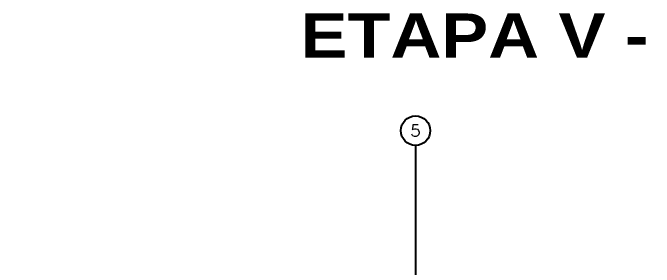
# Model space of a CAD drawing. Extents: x 226317 to 226469, y 8188101 to 8188260.
# Drawn here: x 226367.06 to 226377.99, y 8188211.38 to 8188215.71 of the extents above; entities that cross this region are included whole.
import ezdxf
from ezdxf.enums import TextEntityAlignment as Align

# ---------------------------------------------------------------- set-up
doc = ezdxf.new("R2010")
doc.units = 0
doc.header["$LTSCALE"] = 15
for name, pattern in [('HIDDEN2', [0.1875, 0.125, -0.0625]), ('PHANTOM', [2.5, 1.25, -0.25, 0.25, -0.25, 0.25, -0.25]), ('PHANTOM2', [1.25, 0.625, -0.125, 0.125, -0.125, 0.125, -0.125])]:
    doc.linetypes.add(name, pattern=pattern)
doc.layers.get('0').update_dxf_attribs({"color": 250})
for name, color, linetype in [('A-EJES', 250, 'PHANTOM'), ('A-ESTRUCTURA-HATCH', 250, 'Continuous'), ('A-PROYECCIONES', 250, 'HIDDEN2'), ('L11 Borde Laminas y Ejes', 150, 'Continuous')]:
    doc.layers.add(name, color=color, linetype=linetype)
doc.styles.add('R160-75', font='ariblk.ttf', dxfattribs={"height": 0.6})
doc.styles.add('ROMANS', font='romans.shx', dxfattribs={"width": 0.8})

# ---------------------------------------------------------------- blocks, each defined once
blk = doc.blocks.new('EST P1')
at = {"layer": 'A-ESTRUCTURA-HATCH'}
h = blk.add_hatch(dxfattribs=at)
h.set_pattern_fill('ANSI31', color=256, scale=0.02)
h.set_pattern_definition([(45, (-226392.07709, -8188203.05961), (-0.04490128060535, 0.04490128060535), [])])
h.paths.add_polyline_path([(-3.61, 5.05), (-3.61, 4.85), (-44.785, 4.85), (-44.785, -0.15), (-46.99, -0.15), (-46.99, -11.15), (-3.61, -11.15), (-3.61, -11.4), (-47.24, -11.4), (-47.24, 0.15), (-45.035, 0.15), (-45.035, 5.05)])
h.paths.add_polyline_path([(5.876, 4.85), (5.876, 5.05), (35.53, 5.05), (35.53, 4.85)])
h.paths.add_polyline_path([(47.915, 5.05), (35.58, 5.05), (35.58, 4.85), (47.915, 4.85)])
h.paths.add_polyline_path([(51.865, 4.85), (53.376, 4.85), (53.376, 5.05), (51.865, 5.05)])
edge = h.paths.add_edge_path()
edge.add_arc((63.301, -0.15), 9.7, 360, 180)
edge.add_line((53.601, -0.15), (53.801, -0.15))
edge.add_arc((63.301, -0.15), 9.5, 0.9047, 180, ccw=False)
edge.add_line((72.799, 0), (70.351, 0))
edge.add_line((70.351, 0), (70.351, -0.15))
edge.add_line((70.351, -0.15), (73.001, -0.15))
edge = h.paths.add_edge_path(flags=0)
edge.add_arc((63.301, -0.15), 3.3, 0.0009, 49.9947)
edge.add_line((65.422, 2.378), (65.422, -0.15))
edge.add_line((65.422, -0.15), (65.272, -0.15))
edge.add_line((65.272, -0.15), (65.272, 2.496))
edge.add_arc((63.301, -0.15), 3.3, 53.3166, 180)
edge.add_line((60.001, -0.15), (59.801, -0.15))
edge.add_arc((63.301, -0.15), 3.5, 2.4574, 179.9999, ccw=False)
edge.add_line((66.797, 0), (69.451, 0))
edge.add_line((69.451, 0), (69.451, -0.15))
edge.add_line((69.451, -0.15), (66.601, -0.15))
h.paths.add_polyline_path([(-3.56, -11.15), (35.53, -11.15), (35.53, -11.4), (-3.56, -11.4)])
h.paths.add_polyline_path([(35.58, -11.15), (71.88, -11.15), (71.88, -11.4), (35.58, -11.4)])
blk = doc.blocks.new('EJES 1P')
at = {"layer": 'A-EJES', "linetype": 'PHANTOM2'}
blk.add_lwpolyline([(26.854, 5.345), (26.854, -4.158)], dxfattribs=at)
at = {"layer": 'A-EJES', "linetype": 'Continuous'}
blk.add_circle((26.854, 5.592), 0.25, dxfattribs=at)
at = {"layer": 'A-EJES', "linetype": 'Continuous', "style": 'ROMANS'}
blk.add_text('5', height=0.2, dxfattribs=at).set_placement((26.854, 5.592), align=Align.MIDDLE_CENTER)

msp = doc.modelspace()

# ---------------------------------------------------------------- block references
msp.add_blockref('EST P1', (226392.0771, 8188203.0596))
at = {"layer": 'A-PROYECCIONES'}
msp.add_blockref('EJES 1P', (226347.0678, 8188208.1096), dxfattribs=at)

# ---------------------------------------------------------------- texts
at = {"layer": 'L11 Borde Laminas y Ejes', "style": 'R160-75'}
msp.add_text('ETAPA V - TORRE G', height=0.75, dxfattribs=at).set_placement((226377.8262, 8188214.9477), align=Align.CENTER)

doc.saveas('drawing.dxf')
